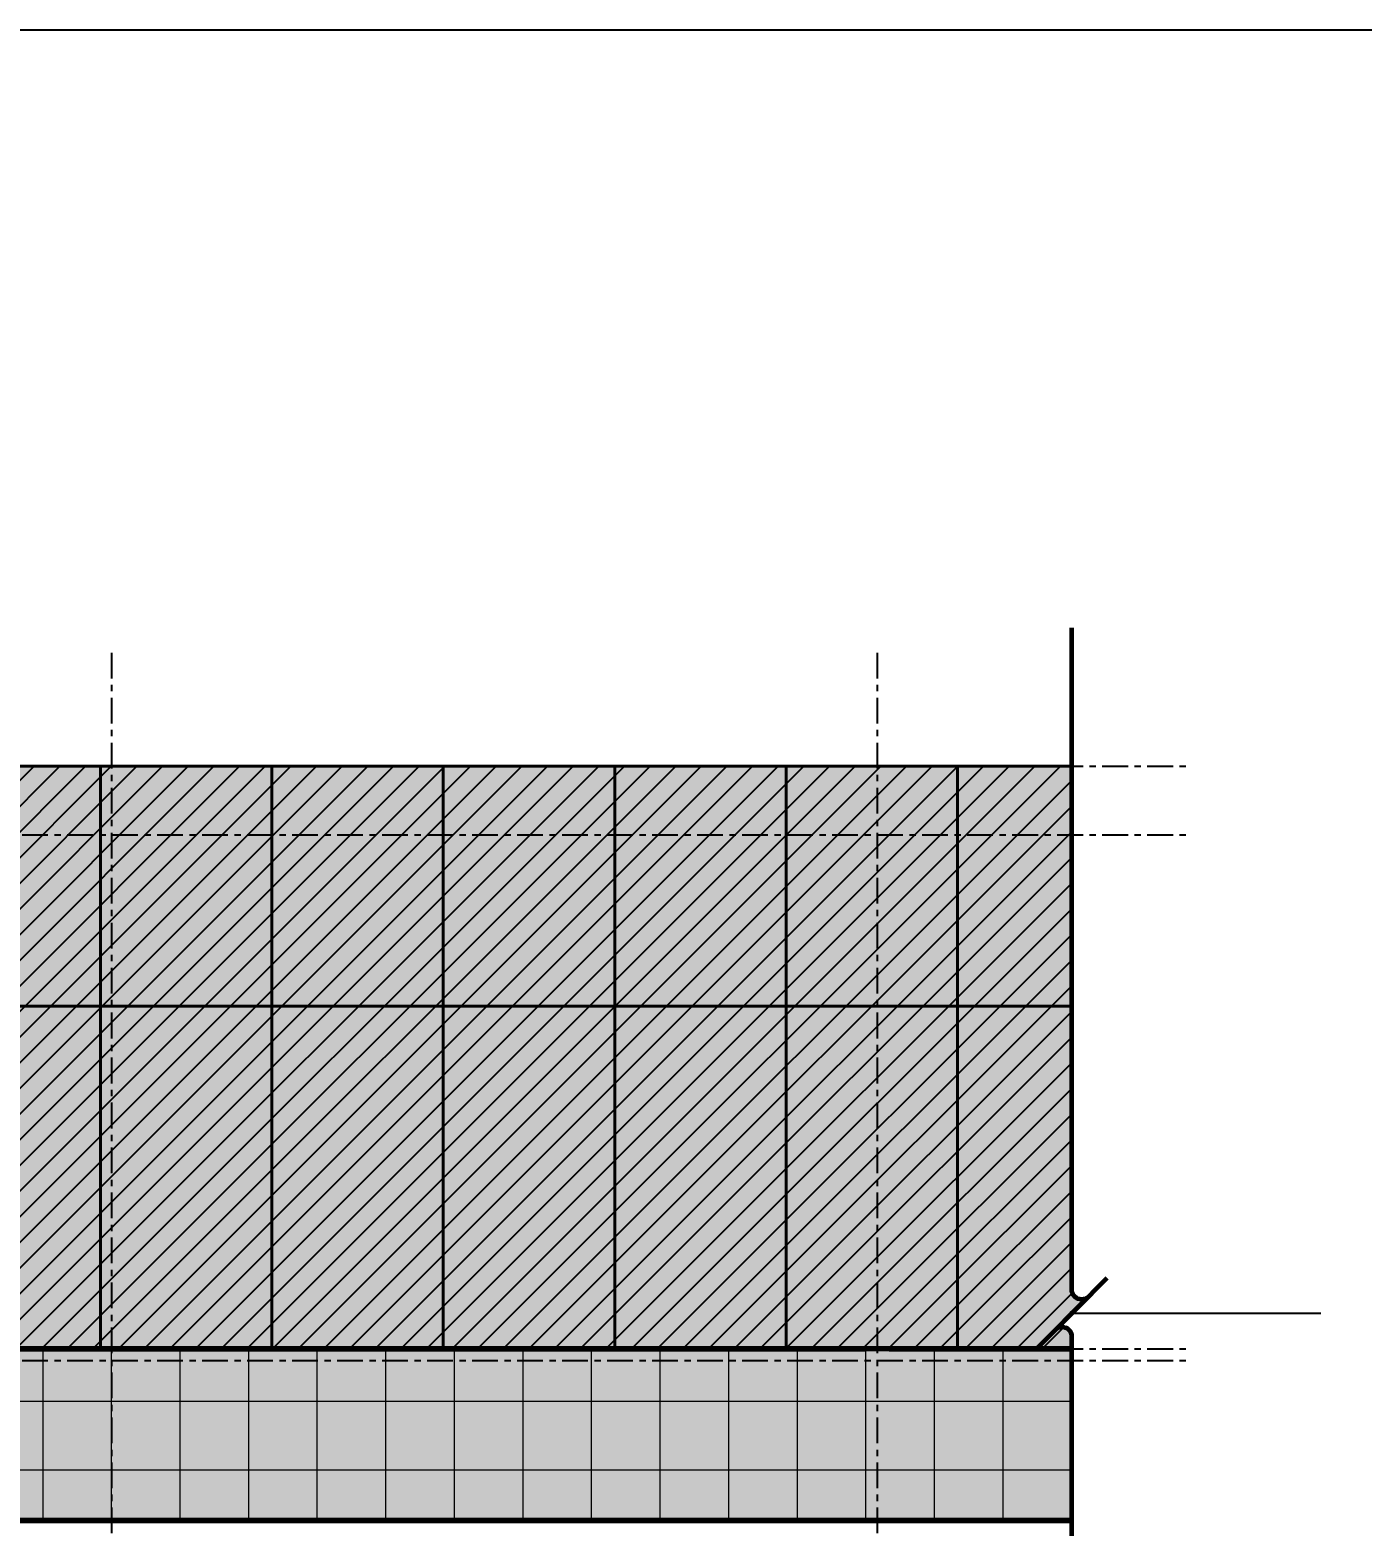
# Model space of a CAD drawing. Header units: millimetres. Extents: x -25371 to 2282244, y -90657 to 147824.
# Drawn here: x 1601678 to 1613333, y -2523 to 10573 of the extents above; entities that cross this region are included whole.
import ezdxf
from ezdxf.enums import TextEntityAlignment as Align
from ezdxf.xclip import XClip

# ---------------------------------------------------------------- set-up
doc = ezdxf.new("R2010")
doc.units = ezdxf.units.MM
doc.header["$XCLIPFRAME"] = 0
doc.set_wipeout_variables(frame=1)
doc.linetypes.add('CENTER', pattern=[50.8, 31.75, -6.35, 6.35, -6.35])
doc.linetypes.add('TA_GL_000.90000', pattern=[2.475, 0.9, -0.225, 0.225, -0.225, 0.9])
doc.layers.add('000 - 0_SYM_DWG_BREAKER_DEF_SUB', color=7, linetype='Continuous', plot=False)
for name, color, linetype in [('000 - 0_SYM_DWG_BREAKER_MAIN_COLOR_1', 7, 'Continuous'), ('000 - 0_SYM_DWG_BREAKER_MAIN_COLOR_40', 7, 'Continuous'), ('000 - 0_SYM_DWG_BREAKER_WIPEOUT_', 7, 'Continuous'), ('000 - 0_SYM_DWG_GRID-BUBBLE_MAIN_COLOR_6', 7, 'Continuous'), ('000 - 0_SYM_DWG_GRIDLINE_MAIN_COLOR_251', 7, 'Continuous'), ('000 - 0_SYM_DWG_SLOPE-SYM_TEXT_COLOR_3', 7, 'Continuous'), ('000 - CONCRETE_COL_HATCH_', 7, 'Continuous'), ('000 - GRID', 7, 'CENTER')]:
    doc.layers.add(name, color=color, linetype=linetype)
for name, color, linetype, lineweight in [('A-DETL', 7, 'Continuous', 70), ('A-DOOR', 7, 'Continuous', 35), ('A-DOOR-E', 7, 'Continuous', 35), ('A-DOOR-FRAM', 7, 'Continuous', 35), ('A-FLOR-E', 7, 'Continuous', 35), ('A-FLOR-OTLN', 7, 'Continuous', 35), ('A-GENM', 7, 'Continuous', 35), ('A-GLAZ-CURT', 7, 'Continuous', 35), ('A-WALL-PATT', 7, 'Continuous', 50), ('I-WALL-E', 7, 'Continuous', 50), ('WALL-E', 7, 'Continuous', 50)]:
    doc.layers.add(name, color=color, linetype=linetype, lineweight=lineweight)
doc.styles.add('Arial', font='arial.ttf', dxfattribs={"height": 300})
doc.styles.add('TA', font='', dxfattribs={"height": 4.5})
doc.styles.get('TA').set_extended_font_data('Cordia New')

# ---------------------------------------------------------------- blocks, each defined once
blk = doc.blocks.new('A$C7fb6dcac')
at = {"layer": 'Defpoints', "color": 7}
blk.add_lwpolyline([(775, -444), (0, -444), (0, 0), (775, 0)], close=True, dxfattribs=at)
blk = doc.blocks.new('*U459')
at = {"layer": '000 - 0_SYM_DWG_GRID-BUBBLE_MAIN_COLOR_6', "color": 7}
blk.add_line((35, 0), (30, 0), dxfattribs=at)
blk.add_circle((40, 0), 5, dxfattribs=at)
at = {"layer": '000 - 0_SYM_DWG_GRIDLINE_MAIN_COLOR_251', "color": 7, "linetype": 'ByBlock', "ltscale": 5}
blk.add_line((20, 0), (-181.5, 0), dxfattribs=at)
at = {"layer": '000 - 0_SYM_DWG_GRIDLINE_MAIN_COLOR_251', "color": 7}
for p in [(-161.5, 0), (0, 0)]:
    blk.add_point(p, dxfattribs=at)
at = {"color": 7, "style": 'TA', "flags": 1}
blk.add_attdef('LOCATION', (6, -6), '', height=4.5, rotation=270, dxfattribs=at)
at = {"layer": '000 - 0_SYM_DWG_SLOPE-SYM_TEXT_COLOR_3', "color": 7, "style": 'Arial'}
blk.add_attdef('GRID-HEAD', text='', height=4, rotation=90, dxfattribs=at).set_placement((40, 0), align=Align.MIDDLE_CENTER)
blk = doc.blocks.new('*U1018')
at = {"layer": '000 - 0_SYM_DWG_GRIDLINE_MAIN_COLOR_251', "color": 7, "linetype": 'ByBlock', "ltscale": 5}
blk.add_line((20, 0), (-585.29, 0), dxfattribs=at)
at = {"layer": '000 - 0_SYM_DWG_GRIDLINE_MAIN_COLOR_251', "color": 7}
blk.add_point((-565.29, 0), dxfattribs=at)
at = {"color": 7, "style": 'TA', "flags": 1}
blk.add_attdef('LOCATION', (6, -6), '', height=4.5, rotation=270, dxfattribs=at)
blk = doc.blocks.new('C-1-VS01_REV00_20260615-155540_ELEVATION_1_DIMS-1')
at = {"layer": '000 - GRID', "color": 7, "linetype": 'TA_GL_000.90000', "xscale": 50.00000000000004, "yscale": 50.00000000000004, "zscale": 50.00000000000004, "rotation": 270}
for p, values in [((-12400, 100625), {'GRID-HEAD': '5'}), ((-5700, 100625), {'GRID-HEAD': '6'})]:
    blk.add_blockref('*U459', p, dxfattribs=at).add_auto_attribs(values)
at = {"layer": '000 - GRID', "color": 7, "linetype": 'TA_GL_000.90000', "xscale": 50.00000000000004, "yscale": 50.00000000000004, "zscale": 50.00000000000004, "rotation": 180}
for p in [(-32265.5, 108700), (-32265.5, 108100), (-32265.5, 103600), (-32265.5, 103500)]:
    blk.add_blockref('*U1018', p, dxfattribs=at)
blk = doc.blocks.new('DPA_DR-DB-SW1 - D28_2000x2550 mm-5440789-VS01 - ELEVATION 1')
at = {"layer": 'A-DOOR', "color": 7}
for p, q in [((19393, 103600), (20358, 103600)), ((20358, 103600), (19393, 103600)), ((21323, 103600), (20358, 103600)), ((20358, 103600), (21323, 103600))]:
    blk.add_line(p, q, dxfattribs=at)
at = {"layer": 'A-DOOR-E', "color": 7}
for p, q in [((20358, 103600), (19408, 103600)), ((20358, 103600), (19408, 103600)), ((20358, 103600), (19408, 103600)), ((19408, 103600), (20358, 103600)), ((21308, 103600), (20358, 103600)), ((21308, 103600), (20358, 103600)), ((21308, 103600), (20358, 103600)), ((20358, 103600), (21308, 103600))]:
    blk.add_line(p, q, dxfattribs=at)
at = {"layer": 'A-DOOR-FRAM', "color": 7}
for p, q in [((19358, 103600), (19408, 103600)), ((19393, 103600), (19358, 103600)), ((19408, 103600), (19393, 103600)), ((21358, 103600), (21308, 103600)), ((21308, 103600), (21323, 103600)), ((21323, 103600), (21358, 103600))]:
    blk.add_line(p, q, dxfattribs=at)
blk = doc.blocks.new('DPA_DR-DB-SW1 - D27_2000x2150 mm-5573033-VS01 - ELEVATION 1')
at = {"layer": 'A-DOOR', "color": 7}
for p, q in [((19358, 103600), (19458, 103600)), ((19458, 103600), (19358, 103600)), ((20423, 103600), (19458, 103600)), ((19458, 103600), (20423, 103600))]:
    blk.add_line(p, q, dxfattribs=at)
at = {"layer": 'A-DOOR-E', "color": 7}
for p, q in [((19358, 103600), (19458, 103600)), ((19358, 103600), (19458, 103600)), ((19358, 103600), (19458, 103600)), ((19458, 103600), (19358, 103600)), ((19458, 103600), (20408, 103600)), ((19458, 103600), (20408, 103600)), ((19458, 103600), (20408, 103600)), ((20408, 103600), (19458, 103600))]:
    blk.add_line(p, q, dxfattribs=at)
at = {"layer": 'A-DOOR-FRAM', "color": 7}
for p, q in [((20408, 103600), (20423, 103600)), ((20458, 103600), (20408, 103600)), ((20423, 103600), (20458, 103600))]:
    blk.add_line(p, q, dxfattribs=at)
blk = doc.blocks.new('DPA_AC-BW - A33_3050H x 3150 W-5441142-VS01 - ELEVATION 1')
at = {"layer": 'A-DOOR-E', "color": 7}
for p, q in [((13428, 106600), (13083, 106600)), ((13428, 106600), (13083, 106600)), ((13083, 106600), (13428, 106600)), ((13083, 106600), (13428, 106600)), ((13283, 106600), (13083, 106600)), ((13083, 106600), (13283, 106600)), ((13098, 106600), (13083, 106600)), ((13083, 106600), (13098, 106600)), ((13268, 106600), (13283, 106600)), ((13283, 106600), (13268, 106600)), ((13283, 106600), (13268, 106600)), ((13268, 106600), (13283, 106600)), ((13428, 106600), (13283, 106600)), ((13283, 106600), (13428, 106600)), ((16133, 106600), (13728, 106600)), ((16133, 106600), (13728, 106600)), ((13728, 106600), (16133, 106600)), ((13728, 106600), (16133, 106600)), ((14508, 106600), (13728, 106600)), ((13728, 106600), (14508, 106600)), ((14708, 106600), (14508, 106600)), ((14508, 106600), (14708, 106600)), ((14523, 106600), (14508, 106600)), ((14508, 106600), (14523, 106600)), ((14508, 106600), (14523, 106600)), ((14523, 106600), (14508, 106600)), ((14693, 106600), (14708, 106600)), ((14708, 106600), (14693, 106600)), ((14708, 106600), (14693, 106600)), ((14693, 106600), (14708, 106600)), ((14708, 106600), (15933, 106600)), ((15933, 106600), (14708, 106600)), ((16133, 106600), (15933, 106600)), ((15933, 106600), (16133, 106600)), ((15948, 106600), (15933, 106600)), ((15933, 106600), (15948, 106600)), ((15933, 106600), (15948, 106600)), ((15948, 106600), (15933, 106600)), ((16118, 106600), (16133, 106600)), ((16133, 106600), (16118, 106600)), ((13083, 103600), (13033, 103600)), ((13033, 103600), (13083, 103600)), ((13098, 103600), (13083, 103600)), ((13083, 103600), (13098, 103600)), ((13083, 103600), (13098, 103600)), ((13098, 103600), (13083, 103600)), ((13083, 103600), (13283, 103600)), ((13283, 103600), (13083, 103600)), ((13283, 103600), (13268, 103600)), ((13268, 103600), (13283, 103600)), ((13283, 103600), (13268, 103600)), ((13268, 103600), (13283, 103600)), ((13428, 103600), (13283, 103600)), ((13283, 103600), (13428, 103600)), ((14508, 103600), (13728, 103600)), ((13728, 103600), (14508, 103600)), ((14508, 103600), (14523, 103600)), ((14523, 103600), (14508, 103600)), ((14508, 103600), (14708, 103600)), ((14708, 103600), (14508, 103600)), ((14508, 103600), (14523, 103600)), ((14523, 103600), (14508, 103600)), ((14708, 103600), (14693, 103600)), ((14693, 103600), (14708, 103600)), ((14708, 103600), (14693, 103600)), ((14693, 103600), (14708, 103600)), ((14708, 103600), (15933, 103600)), ((15933, 103600), (14708, 103600)), ((15933, 103600), (15948, 103600)), ((15948, 103600), (15933, 103600)), ((15933, 103600), (16133, 103600)), ((16133, 103600), (15933, 103600)), ((15933, 103600), (15948, 103600)), ((15948, 103600), (15933, 103600)), ((16133, 103600), (16118, 103600)), ((16118, 103600), (16133, 103600)), ((16133, 103600), (16118, 103600)), ((16118, 103600), (16133, 103600)), ((16183, 103600), (16133, 103600)), ((16133, 103600), (16183, 103600))]:
    blk.add_line(p, q, dxfattribs=at)
blk = doc.blocks.new('DPA_DR-DB-SW1 - D27_2000x2150 mm-V13-VS01 - ELEVATION 1')
at = {"layer": 'A-DOOR', "color": 7}
for p, q in [((15943, 103600), (16183, 103600)), ((16183, 103600), (15943, 103600))]:
    blk.add_line(p, q, dxfattribs=at)
at = {"layer": 'A-DOOR-E', "color": 7}
for p, q in [((15958, 103600), (16183, 103600)), ((15958, 103600), (16183, 103600)), ((15958, 103600), (16183, 103600)), ((16183, 103600), (15958, 103600))]:
    blk.add_line(p, q, dxfattribs=at)
at = {"layer": 'A-DOOR-FRAM', "color": 7}
for p, q in [((15943, 103600), (15908, 103600)), ((15908, 103600), (15958, 103600)), ((15958, 103600), (15943, 103600))]:
    blk.add_line(p, q, dxfattribs=at)
blk = doc.blocks.new('DPA_AC-BW - A33_3050H x 3150 W-5440962-VS01 - ELEVATION 1')
at = {"layer": 'A-DOOR-E', "color": 7}
for p, q in [((12233, 103600), (12183, 103600)), ((12183, 103600), (12233, 103600)), ((12248, 103600), (12233, 103600)), ((12233, 103600), (12248, 103600)), ((12233, 103600), (12433, 103600)), ((12433, 103600), (12233, 103600)), ((12233, 103600), (12248, 103600)), ((12248, 103600), (12233, 103600)), ((12433, 103600), (12418, 103600)), ((12418, 103600), (12433, 103600)), ((12433, 103600), (12418, 103600)), ((12418, 103600), (12433, 103600)), ((12435, 103600), (12433, 103600)), ((12433, 103600), (12435, 103600)), ((13428, 103600), (13033, 103600)), ((13033, 103600), (13428, 103600)), ((13728, 103600), (13858, 103600)), ((13858, 103600), (13728, 103600)), ((13858, 103600), (13843, 103600)), ((13843, 103600), (13858, 103600)), ((13858, 103600), (13843, 103600)), ((13843, 103600), (13858, 103600)), ((13858, 103600), (15083, 103600)), ((15083, 103600), (13858, 103600)), ((15083, 103600), (15283, 103600)), ((15283, 103600), (15083, 103600)), ((15083, 103600), (15098, 103600)), ((15098, 103600), (15083, 103600)), ((15083, 103600), (15098, 103600)), ((15098, 103600), (15083, 103600)), ((15283, 103600), (15268, 103600)), ((15268, 103600), (15283, 103600)), ((15283, 103600), (15268, 103600)), ((15268, 103600), (15283, 103600)), ((15333, 103600), (15283, 103600)), ((15283, 103600), (15333, 103600))]:
    blk.add_line(p, q, dxfattribs=at)
blk = doc.blocks.new('DPA_DR-DB-SW1 - D27_2000x2150 mm-V16-VS01 - ELEVATION 1')
at = {"layer": 'A-DOOR', "color": 7}
for p, q in [((11043, 103600), (11667, 103600)), ((11695, 103600), (11043, 103600)), ((11667, 103600), (11695, 103600)), ((11695, 103600), (11667, 103600)), ((11667, 103600), (12395, 103600)), ((12423, 103600), (11695, 103600)), ((12395, 103600), (12423, 103600))]:
    blk.add_line(p, q, dxfattribs=at)
at = {"layer": 'A-DOOR-E', "color": 7}
for p, q in [((11695, 103600), (11043, 103600)), ((11667, 103600), (11043, 103600)), ((11668, 103600), (11043, 103600)), ((11043, 103600), (11694, 103600)), ((11668, 103600), (11667, 103600)), ((11667, 103600), (11668, 103600)), ((12384, 103600), (11667, 103600)), ((12385, 103600), (11668, 103600)), ((11695, 103600), (11694, 103600)), ((11694, 103600), (11695, 103600)), ((11694, 103600), (12411, 103600)), ((12412, 103600), (11695, 103600)), ((12385, 103600), (12384, 103600)), ((12412, 103600), (12411, 103600))]:
    blk.add_line(p, q, dxfattribs=at)
at = {"layer": 'A-DOOR-FRAM', "color": 7}
for p, q in [((12423, 103600), (12395, 103600)), ((12395, 103600), (12422, 103600)), ((12450, 103600), (12412, 103600)), ((12412, 103600), (12423, 103600)), ((12422, 103600), (12487, 103600)), ((12487, 103600), (12450, 103600))]:
    blk.add_line(p, q, dxfattribs=at)
blk = doc.blocks.new('System Panel - DPA-AR_Facade_Solid Panel 150mm-5074316-VS01 - ELEVATION 1')
at = {"layer": 'A-GLAZ-CURT', "color": 7}
for p, q in [((29358, 103600), (29358, 106600)), ((29358, 106600), (30858, 106600)), ((30858, 106600), (29358, 106600)), ((29358, 106600), (29358, 103600)), ((30858, 106600), (30858, 103600)), ((30858, 103600), (30858, 106600)), ((30858, 103600), (29358, 103600)), ((29358, 103600), (30858, 103600))]:
    blk.add_line(p, q, dxfattribs=at)
blk = doc.blocks.new('System Panel - DPA-AR_Facade_Solid Panel 150mm-V36-VS01 - ELEVATION 1')
at = {"layer": 'A-GLAZ-CURT', "color": 7}
for p, q in [((12183, 103600), (12435, 103600)), ((12435, 103600), (12183, 103600))]:
    blk.add_line(p, q, dxfattribs=at)
blk = doc.blocks.new('System Panel - DPA-AR_Facade_Solid Panel 150mm-V37-VS01 - ELEVATION 1')
at = {"layer": 'A-GLAZ-CURT', "color": 7}
for p, q in [((13033, 103600), (13428, 103600)), ((13428, 103600), (13033, 103600)), ((13728, 103600), (14308, 103600)), ((14308, 103600), (13728, 103600))]:
    blk.add_line(p, q, dxfattribs=at)
blk = doc.blocks.new('System Panel - DPA-AR_Facade_Solid Panel 150mm-V38-VS01 - ELEVATION 1')
at = {"layer": 'A-GLAZ-CURT', "color": 7}
for p, q in [((14308, 103600), (15333, 103600)), ((15333, 103600), (14308, 103600))]:
    blk.add_line(p, q, dxfattribs=at)
blk = doc.blocks.new('System Panel - DPA-AR_Facade_Solid Panel 150mm-V39-VS01 - ELEVATION 1')
at = {"layer": 'A-GLAZ-CURT', "color": 7}
for p, q in [((15908, 103600), (16183, 103600)), ((16183, 103600), (15908, 103600))]:
    blk.add_line(p, q, dxfattribs=at)
blk = doc.blocks.new('System Panel - DPA-AR_Facade_Solid Panel 150mm-V40-VS01 - ELEVATION 1')
at = {"layer": 'A-GLAZ-CURT', "color": 7}
for p, q in [((19358, 103600), (20308, 103600)), ((20308, 103600), (19358, 103600))]:
    blk.add_line(p, q, dxfattribs=at)
blk = doc.blocks.new('System Panel - DPA-AR_Facade_Solid Panel 150mm-5074686-VS01 - ELEVATION 1')
at = {"layer": 'A-GLAZ-CURT', "color": 7}
for p, q in [((6808, 108700), (5308, 108700)), ((5308, 108700), (6808, 108700))]:
    blk.add_line(p, q, dxfattribs=at)
blk = doc.blocks.new('System Panel - DPA-AR_Facade_Solid Panel 150mm-V51-VS01 - ELEVATION 1')
at = {"layer": 'A-GLAZ-CURT', "color": 7}
for p, q in [((29358, 106600), (29358, 108700)), ((29358, 108700), (30858, 108700)), ((30858, 108700), (29358, 108700)), ((29358, 108700), (29358, 106600)), ((30858, 108700), (30858, 106600)), ((30858, 106600), (30858, 108700)), ((30858, 106600), (29358, 106600)), ((29358, 106600), (30858, 106600))]:
    blk.add_line(p, q, dxfattribs=at)
blk = doc.blocks.new('DPA_GM-Manhole Cover Type 2 - 900x900-V69-VS01 - ELEVATION 1')
at = {"layer": 'A-DETL', "color": 7}
for p, q in [((18990, 102100), (18080, 102100)), ((18095, 102100), (18085, 102100)), ((18095, 102102), (18525, 102102)), ((18095, 102102), (18525, 102102)), ((18095, 102102), (18525, 102102)), ((18095, 102100), (18095, 102102)), ((18095, 102100), (18095, 102102)), ((18095, 102100), (18095, 102102)), ((18095, 102102), (18525, 102102)), ((18095, 102102), (18525, 102102)), ((18095, 102102), (18525, 102102)), ((18095, 102102), (18095, 102100)), ((18095, 102102), (18095, 102100)), ((18095, 102102), (18095, 102100)), ((18095, 102102), (18175, 102102)), ((18095, 102102), (18525, 102102)), ((18095, 102102), (18525, 102102)), ((18095, 102100), (18095, 102102)), ((18095, 102100), (18095, 102102)), ((18095, 102100), (18095, 102102)), ((18095, 102100), (18975, 102100)), ((18175, 102100), (18095, 102100)), ((18175, 102102), (18445, 102102)), ((18445, 102100), (18175, 102100)), ((18445, 102102), (18525, 102102)), ((18525, 102100), (18445, 102100)), ((18525, 102102), (18525, 102100)), ((18525, 102102), (18525, 102100)), ((18525, 102102), (18525, 102100)), ((18525, 102102), (18525, 102100)), ((18525, 102102), (18525, 102100)), ((18525, 102102), (18525, 102100)), ((18525, 102100), (18525, 102102)), ((18525, 102100), (18525, 102102)), ((18525, 102100), (18525, 102102)), ((18545, 102100), (18525, 102100)), ((18545, 102102), (18975, 102102)), ((18545, 102102), (18975, 102102)), ((18545, 102102), (18975, 102102)), ((18545, 102102), (18545, 102100)), ((18545, 102102), (18545, 102100)), ((18545, 102102), (18545, 102100)), ((18545, 102102), (18975, 102102)), ((18545, 102102), (18975, 102102)), ((18545, 102102), (18975, 102102)), ((18545, 102100), (18545, 102102)), ((18545, 102100), (18545, 102102)), ((18545, 102100), (18545, 102102)), ((18545, 102102), (18975, 102102)), ((18545, 102102), (18630, 102102)), ((18545, 102102), (18975, 102102)), ((18545, 102102), (18545, 102100)), ((18545, 102100), (18545, 102102)), ((18545, 102100), (18545, 102102)), ((18630, 102100), (18545, 102100)), ((18630, 102102), (18890, 102102)), ((18890, 102100), (18630, 102100)), ((18890, 102102), (18975, 102102)), ((18975, 102100), (18890, 102100)), ((18975, 102102), (18975, 102100)), ((18975, 102102), (18975, 102100)), ((18975, 102102), (18975, 102100)), ((18975, 102102), (18975, 102100)), ((18975, 102102), (18975, 102100)), ((18975, 102102), (18975, 102100)), ((18975, 102100), (18975, 102102)), ((18975, 102100), (18975, 102102)), ((18975, 102100), (18975, 102102)), ((18985, 102100), (18975, 102100))]:
    blk.add_line(p, q, dxfattribs=at)
at = {"layer": 'A-GENM', "color": 7}
for p, q in [((18080, 102100), (18095, 102100)), ((18085, 102100), (18985, 102100)), ((18525, 102102), (18095, 102102)), ((18525, 102102), (18095, 102102)), ((18525, 102102), (18095, 102102)), ((18095, 102100), (18095, 102102)), ((18095, 102100), (18095, 102102)), ((18095, 102100), (18095, 102102)), ((18525, 102102), (18095, 102102)), ((18525, 102102), (18095, 102102)), ((18525, 102102), (18095, 102102)), ((18095, 102102), (18095, 102100)), ((18095, 102102), (18095, 102100)), ((18095, 102102), (18095, 102100)), ((18525, 102102), (18095, 102102)), ((18175, 102102), (18095, 102102)), ((18525, 102102), (18095, 102102)), ((18095, 102102), (18095, 102100)), ((18095, 102102), (18095, 102100)), ((18095, 102102), (18095, 102100)), ((18525, 102100), (18095, 102100)), ((18095, 102100), (18525, 102100)), ((18445, 102102), (18175, 102102)), ((18175, 102100), (18175, 102102)), ((18525, 102102), (18445, 102102)), ((18445, 102100), (18445, 102102)), ((18525, 102100), (18525, 102102)), ((18525, 102100), (18525, 102102)), ((18525, 102100), (18525, 102102)), ((18525, 102100), (18525, 102102)), ((18525, 102100), (18525, 102102)), ((18525, 102100), (18525, 102102)), ((18525, 102100), (18525, 102102)), ((18525, 102102), (18525, 102100)), ((18525, 102102), (18525, 102100)), ((18525, 102100), (18545, 102100)), ((18545, 102100), (18525, 102100)), ((18975, 102102), (18545, 102102)), ((18975, 102102), (18545, 102102)), ((18975, 102102), (18545, 102102)), ((18545, 102102), (18545, 102100)), ((18545, 102102), (18545, 102100)), ((18545, 102102), (18545, 102100)), ((18975, 102102), (18545, 102102)), ((18975, 102102), (18545, 102102)), ((18975, 102102), (18545, 102102)), ((18545, 102100), (18545, 102102)), ((18545, 102100), (18545, 102102)), ((18545, 102100), (18545, 102102)), ((18625, 102102), (18545, 102102)), ((18975, 102102), (18545, 102102)), ((18975, 102102), (18545, 102102)), ((18545, 102102), (18545, 102100)), ((18545, 102102), (18545, 102100)), ((18545, 102102), (18545, 102100)), ((18975, 102100), (18545, 102100)), ((18545, 102100), (18975, 102100)), ((18895, 102102), (18625, 102102)), ((18630, 102102), (18630, 102100)), ((18890, 102102), (18890, 102100)), ((18975, 102102), (18895, 102102)), ((18975, 102100), (18975, 102102)), ((18975, 102100), (18975, 102102)), ((18975, 102100), (18975, 102102)), ((18975, 102100), (18975, 102102)), ((18975, 102100), (18975, 102102)), ((18975, 102100), (18975, 102102)), ((18975, 102102), (18975, 102100)), ((18975, 102102), (18975, 102100)), ((18975, 102102), (18975, 102100)), ((18975, 102100), (18990, 102100))]:
    blk.add_line(p, q, dxfattribs=at)
blk = doc.blocks.new('C-1-VS01_REV00_20260615-155217_ELEVATION_1_EX')
at = {"layer": '000 - CONCRETE_COL_HATCH_'}
h = blk.add_hatch(dxfattribs=at)
h.set_pattern_fill('ANSI31')
h.set_pattern_definition([(45, (0, 0), (-112.2532, 112.2532), [])])
h.paths.add_polyline_path([(7000, 108700), (-20446, 108700), (-20446, 103600), (7000, 103600)])
h = blk.add_hatch(dxfattribs=at)
h.set_pattern_fill('AR-CONC', scale=0.05)
h.set_pattern_definition([(50, (0, 0), (455.4617, -39.8477), [47.625, -523.875]), (355, (0, 0), (-88.1086, 477.6421), [38.1, -419.1015]), (100.45144, (37.96, -3.3), (367.3531, 437.7944), [40.475, -445.2256]), (46.1842, (0, 127), (677.6976, -105.1058), [71.4375, -785.8125]), (96.63556, (56.5, 118.24), (593.5103, 618.5653), [60.7126, -667.839]), (351.18415, (0, 127), (593.5103, 618.5653), [57.15, -628.6493]), (21, (63.5, 95.25), (379.036, -255.663), [47.625, -523.875]), (326, (63.5, 95.25), (154.505, 460.47), [38.1, -419.1]), (71.45144, (95.1, 73.94), (533.541, 204.807), [40.475, -445.2248]), (37.5, (0, 0), (7.7215, 211.3876), [0, -414.02, 0, -425.45, 0, -420.6875]), (7.5, (0, 0), (167.04916, 250.45144), [0, -242.57, 0, -404.495, 0, -160.3375]), (327.5, (-141.6, 0), (338.9765, -14.32186), [0, -158.75, 0, -495.3, 0, -657.225]), (317.5, (-205.1, 0), (370.32295, 63.5662), [0, -206.375, 0, -328.93, 0, -466.725])])
h.paths.add_polyline_path([(7000, 108700), (-20446, 108700), (-20446, 103600), (7000, 103600)])
at = {"layer": 'A-WALL-PATT', "lineweight": 9}
h = blk.add_hatch(dxfattribs=at)
h.set_pattern_fill('FP_3', style=0, pattern_type=2)
h.set_pattern_definition([(0, (-4042.98, 0), (812.8, 203.2), [33.528, -576.072, 33.528, -576.072, -3251.2]), (0, (-4042.98, 0), (812.8, 203.2), [-1219.2, 33.528, -1185.672, 33.528, -576.072, -1422.4]), (0, (-4042.98, 0), (812.8, 203.2), [-3048, 33.528, -372.872, 33.528, -982.472]), (120, (-3738.18, 101.6), (-582.37636, 602.30545), [33.528, -576.072, 33.528, -576.072, -3251.2]), (120, (-3738.18, 101.6), (-582.37636, 602.30545), [-1219.2, 33.528, -1185.672, 33.528, -576.072, -1422.4]), (120, (-3738.18, 101.6), (-582.37636, 602.30545), [-3048, 33.528, -372.872, 33.528, -982.472]), (240, (-3636.58, 508), (-230.42364, -805.50545), [33.528, -576.072, 33.528, -576.072, -3251.2]), (240, (-3636.58, 508), (-230.42364, -805.50545), [-1219.2, 33.528, -1185.672, 33.528, -576.072, -1422.4]), (240, (-3636.58, 508), (-230.42364, -805.50545), [-3048, 33.528, -372.872, 33.528, -982.472])])
h.paths.add_polyline_path([(-16881, 102100), (-5763, 102100), (-5763, 102102), (-5333, 102102), (-5333, 102100), (-5313, 102100), (-5313, 102102), (-4883, 102102), (-4883, 102100), (5857, 102100), (5857, 102102), (6287, 102102), (6287, 102100), (6307, 102100), (6307, 102102), (6737, 102102), (6737, 102100), (6800, 102100), (6800, 103600), (-16881, 103600), (-16881, 102101)])
h = blk.add_hatch(dxfattribs=at)
h.set_pattern_fill('FP_4', style=0, pattern_type=2)
h.set_pattern_definition([(0, (7591.8, 99970), (0, 600), []), (90, (7591.8, 99970), (-600, 4e-14), [])])
h.paths.add_polyline_path([(-16881, 102100), (-5763, 102100), (-5763, 102102), (-5333, 102102), (-5333, 102100), (-5313, 102100), (-5313, 102102), (-4883, 102102), (-4883, 102100), (5857, 102100), (5857, 102102), (6287, 102102), (6287, 102100), (6307, 102100), (6307, 102102), (6737, 102102), (6737, 102100), (6800, 102100), (6800, 103600), (-16881, 103600), (-16881, 102101)])
at = {"layer": 'A-DETL', "color": 7}
for p, q in [((6800, 103600), (-16881, 103600)), ((-16767, 103600), (-5800, 103600)), ((-11305, 103600), (-12815, 103600)), ((-12815, 103600), (-11423, 103600)), ((-11423, 103600), (-11675, 103600)), ((-11423, 103600), (-11675, 103600)), ((-11675, 103600), (-11423, 103600)), ((-11675, 103600), (-11475, 103600)), ((-11437, 103600), (-11305, 103600)), ((-10430, 103600), (-10825, 103600)), ((-10430, 103600), (-10825, 103600)), ((-10430, 103600), (-10825, 103600)), ((-10825, 103600), (-10430, 103600)), ((-10825, 103600), (-10430, 103600)), ((-8525, 103600), (-10130, 103600)), ((-7675, 103600), (-10130, 103600)), ((-8525, 103600), (-10130, 103600)), ((-10130, 103600), (-8525, 103600)), ((-10130, 103600), (-7675, 103600)), ((-7675, 103600), (-7950, 103600)), ((-7675, 103600), (-7950, 103600)), ((-7950, 103600), (-7675, 103600)), ((-5600, 103600), (3800, 103600)), ((-3400, 103600), (-4500, 103600)), ((-2500, 103600), (-4500, 103600)), ((-3400, 103600), (-4500, 103600)), ((-4500, 103600), (-3400, 103600)), ((-4500, 103600), (-2500, 103600)), ((-16055, 102100), (8150, 102100)), ((8150, 102100), (-16055, 102100))]:
    blk.add_line(p, q, dxfattribs=at)
at = {"layer": 'A-FLOR-E', "color": 7}
for p, q in [((-11200, 103600), (-13117, 103600)), ((-12314, 103600), (-12815, 103600)), ((-11423, 103600), (-12314, 103600)), ((-11423, 103600), (-11675, 103600)), ((-11475, 103600), (-11675, 103600)), ((-10430, 103600), (-10900, 103600)), ((-10430, 103600), (-10825, 103600)), ((-10430, 103600), (-10825, 103600)), ((-8525, 103600), (-10130, 103600)), ((-7675, 103600), (-10130, 103600)), ((-5853, 103600), (-10130, 103600)), ((-7675, 103600), (-7950, 103600)), ((-150, 103600), (-4900, 103600)), ((-3400, 103600), (-4500, 103600)), ((-2500, 103600), (-4500, 103600)), ((-5763, 102100), (-16881, 102100)), ((-5313, 102100), (-5333, 102100)), ((5857, 102100), (-4883, 102100))]:
    blk.add_line(p, q, dxfattribs=at)
at = {"layer": 'A-FLOR-OTLN', "color": 7}
blk.add_line((-16055, 102100), (8150, 102100), dxfattribs=at)
at = {"layer": 'I-WALL-E', "color": 7}
for p, q in [((-16813, 103600), (6800, 103600)), ((-11675, 103600), (-11423, 103600)), ((-10825, 103600), (-10430, 103600)), ((-10130, 103600), (-8525, 103600)), ((-7950, 103600), (-7675, 103600)), ((-4500, 103600), (-3400, 103600))]:
    blk.add_line(p, q, dxfattribs=at)
at = {"layer": 'WALL-E', "color": 7}
for p, q in [((-12815, 103600), (-11437, 103600)), ((-11675, 103600), (-11423, 103600)), ((-10825, 103600), (-10430, 103600)), ((-10825, 103600), (-10430, 103600)), ((-10130, 103600), (-8525, 103600)), ((-10130, 103600), (-7675, 103600)), ((-7950, 103600), (-7675, 103600)), ((-4500, 103600), (-3400, 103600)), ((-4500, 103600), (-2500, 103600))]:
    blk.add_line(p, q, dxfattribs=at)
at = {"layer": 'A-DOOR-E', "color": 7}
for name in ['DPA_AC-BW - A33_3050H x 3150 W-5441142-VS01 - ELEVATION 1', 'DPA_DR-DB-SW1 - D27_2000x2150 mm-V16-VS01 - ELEVATION 1', 'DPA_AC-BW - A33_3050H x 3150 W-5440962-VS01 - ELEVATION 1', 'DPA_DR-DB-SW1 - D27_2000x2150 mm-V13-VS01 - ELEVATION 1', 'DPA_DR-DB-SW1 - D28_2000x2550 mm-5440789-VS01 - ELEVATION 1', 'DPA_DR-DB-SW1 - D27_2000x2150 mm-5573033-VS01 - ELEVATION 1']:
    blk.add_blockref(name, (-23858, 0), dxfattribs=at)
at = {"layer": 'A-GENM', "color": 7}
blk.add_blockref('DPA_GM-Manhole Cover Type 2 - 900x900-V69-VS01 - ELEVATION 1', (-23858, 0), dxfattribs=at)
at = {"layer": 'A-GLAZ-CURT', "color": 7}
for name, p in [('System Panel - DPA-AR_Facade_Solid Panel 150mm-5074686-VS01 - ELEVATION 1', (-19358, 0)), ('System Panel - DPA-AR_Facade_Solid Panel 150mm-V51-VS01 - ELEVATION 1', (-43358, 0)), ('System Panel - DPA-AR_Facade_Solid Panel 150mm-5074686-VS01 - ELEVATION 1', (-17858, 0)), ('System Panel - DPA-AR_Facade_Solid Panel 150mm-V51-VS01 - ELEVATION 1', (-41858, 0)), ('System Panel - DPA-AR_Facade_Solid Panel 150mm-5074686-VS01 - ELEVATION 1', (-16358, 0)), ('System Panel - DPA-AR_Facade_Solid Panel 150mm-V51-VS01 - ELEVATION 1', (-40358, 0)), ('System Panel - DPA-AR_Facade_Solid Panel 150mm-5074686-VS01 - ELEVATION 1', (-14858, 0)), ('System Panel - DPA-AR_Facade_Solid Panel 150mm-V51-VS01 - ELEVATION 1', (-38858, 0)), ('System Panel - DPA-AR_Facade_Solid Panel 150mm-5074686-VS01 - ELEVATION 1', (-13358, 0)), ('System Panel - DPA-AR_Facade_Solid Panel 150mm-V51-VS01 - ELEVATION 1', (-37358, 0)), ('System Panel - DPA-AR_Facade_Solid Panel 150mm-5074686-VS01 - ELEVATION 1', (-11858, 0)), ('System Panel - DPA-AR_Facade_Solid Panel 150mm-V51-VS01 - ELEVATION 1', (-35858, 0)), ('System Panel - DPA-AR_Facade_Solid Panel 150mm-5074686-VS01 - ELEVATION 1', (-10358, 0)), ('System Panel - DPA-AR_Facade_Solid Panel 150mm-V51-VS01 - ELEVATION 1', (-34358, 0)), ('System Panel - DPA-AR_Facade_Solid Panel 150mm-5074316-VS01 - ELEVATION 1', (-43358, 0)), ('System Panel - DPA-AR_Facade_Solid Panel 150mm-5074316-VS01 - ELEVATION 1', (-41858, 0)), ('System Panel - DPA-AR_Facade_Solid Panel 150mm-5074316-VS01 - ELEVATION 1', (-40358, 0)), ('System Panel - DPA-AR_Facade_Solid Panel 150mm-5074316-VS01 - ELEVATION 1', (-38858, 0)), ('System Panel - DPA-AR_Facade_Solid Panel 150mm-5074316-VS01 - ELEVATION 1', (-37358, 0)), ('System Panel - DPA-AR_Facade_Solid Panel 150mm-5074316-VS01 - ELEVATION 1', (-35858, 0)), ('System Panel - DPA-AR_Facade_Solid Panel 150mm-5074316-VS01 - ELEVATION 1', (-34358, 0)), ('System Panel - DPA-AR_Facade_Solid Panel 150mm-V36-VS01 - ELEVATION 1', (-23858, 0)), ('System Panel - DPA-AR_Facade_Solid Panel 150mm-V37-VS01 - ELEVATION 1', (-23858, 0)), ('System Panel - DPA-AR_Facade_Solid Panel 150mm-V38-VS01 - ELEVATION 1', (-23858, 0)), ('System Panel - DPA-AR_Facade_Solid Panel 150mm-V39-VS01 - ELEVATION 1', (-23858, 0)), ('System Panel - DPA-AR_Facade_Solid Panel 150mm-V40-VS01 - ELEVATION 1', (-23858, 0))]:
    blk.add_blockref(name, p, dxfattribs=at)
blk = doc.blocks.new('*U984')
at = {"color": 7}
blk.add_wipeout([(43.55, -120), (0, -120), (0, -3.75), (-0.11, -3.43), (-0.29, -3.15), (-0.51, -2.9), (-0.78, -2.69), (-1.09, -2.54), (-1.41, -2.45), (-1.75, -2.42), (-2.08, -2.46), (-2.4, -2.56), (-2.7, -2.71), (0, 0), (2.69, 2.69), (2.39, 2.54), (2.07, 2.45), (1.73, 2.42), (1.4, 2.46), (1.08, 2.55), (0.78, 2.7), (0.52, 2.9), (0.29, 3.15), (0.12, 3.44), (0, 3.75), (0, 120), (43.55, 120), (43.56, 3.75), (43.68, 3.44), (43.85, 3.15), (44.07, 2.9), (44.34, 2.7), (44.63, 2.55), (44.95, 2.46), (45.29, 2.42), (45.62, 2.45), (45.94, 2.54), (46.24, 2.69), (43.55, 0), (40.85, -2.71), (41.15, -2.56), (41.47, -2.46), (41.81, -2.42), (42.14, -2.45), (42.47, -2.54), (42.77, -2.69), (43.04, -2.9), (43.26, -3.15), (43.44, -3.43), (43.56, -3.75)], dxfattribs=at).dxf.layer = '000 - 0_SYM_DWG_BREAKER_WIPEOUT_'
at = {"layer": '000 - 0_SYM_DWG_BREAKER_DEF_SUB', "color": 7}
blk.add_line((0, 0), (43.55, 0), dxfattribs=at)
at = {"layer": '000 - 0_SYM_DWG_BREAKER_MAIN_COLOR_1', "color": 7, "linetype": 'ByBlock', "lineweight": -2}
blk.add_line((-6.18, -6.2), (6.18, 6.2), dxfattribs=at)
blk.add_lwpolyline([(0, -120), (0, -3.75), (-0.11, -3.43), (-0.29, -3.15), (-0.51, -2.9), (-0.78, -2.69), (-1.09, -2.54), (-1.41, -2.45), (-1.75, -2.42), (-2.08, -2.46), (-2.4, -2.56), (-2.7, -2.71), (0, 0), (2.69, 2.69), (2.39, 2.54), (2.07, 2.45), (1.73, 2.42), (1.4, 2.46), (1.08, 2.55), (0.78, 2.7), (0.52, 2.9), (0.29, 3.15), (0.12, 3.44), (0, 3.75), (0, 120)], dxfattribs=at)
blk.add_point((0, 0), dxfattribs=at)

msp = doc.modelspace()

# ---------------------------------------------------------------- block references
at = {"color": 7, "xscale": 50, "yscale": 50, "zscale": 50}
msp.add_blockref('A$C7fb6dcac', (1575673.68, 10572.622), dxfattribs=at)
at = {"color": 7}
ref = msp.add_blockref('C-1-VS01_REV00_20260615-155217_ELEVATION_1_EX', (1614794.372, -104572.744), dxfattribs=at)
XClip(ref).set_block_clipping_path([(-39120.691541394, 96602.3760666824), (-3553.7799988328, 115145.365818867)])

# ---------------------------------------------------------------- next in the draw order: block references
at = {"layer": '000 - 0_SYM_DWG_BREAKER_MAIN_COLOR_40', "color": 7, "lineweight": 60, "xscale": 50, "yscale": 50, "zscale": 50}
msp.add_blockref('*U984', (1610793.362, -660.244), dxfattribs=at)

# ---------------------------------------------------------------- next in the draw order: block references
at = {"color": 7}
msp.add_blockref('C-1-VS01_REV00_20260615-155540_ELEVATION_1_DIMS-1', (1614794.372, -104572.744), dxfattribs=at)

doc.saveas('drawing.dxf')
